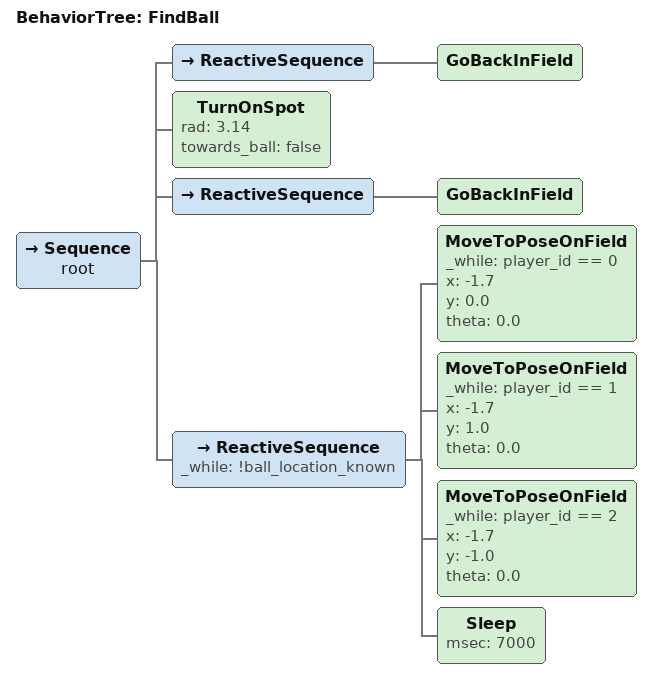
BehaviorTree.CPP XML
<!-- 摄像头跟踪球 -->

<root BTCPP_format="4" >
  <BehaviorTree ID="FindBall">
     <Sequence name="root">
        <ReactiveSequence>
            <GoBackInField />
        </ReactiveSequence>
        <TurnOnSpot rad="3.14" towards_ball="false"/>
        <ReactiveSequence>
            <GoBackInField />
        </ReactiveSequence>
        <ReactiveSequence _while="!ball_location_known">
          <MoveToPoseOnField _while="player_id == 0"
            x="-1.7" y="0.0" theta="0.0" />
          <MoveToPoseOnField _while="player_id == 1"
            x="-1.7" y="1.0" theta="0.0" />
          <MoveToPoseOnField _while="player_id == 2"
            x="-1.7" y="-1.0" theta="0.0" />
          <Sleep msec="7000" />
      </ReactiveSequence>
      </Sequence>
  </BehaviorTree>
</root>
